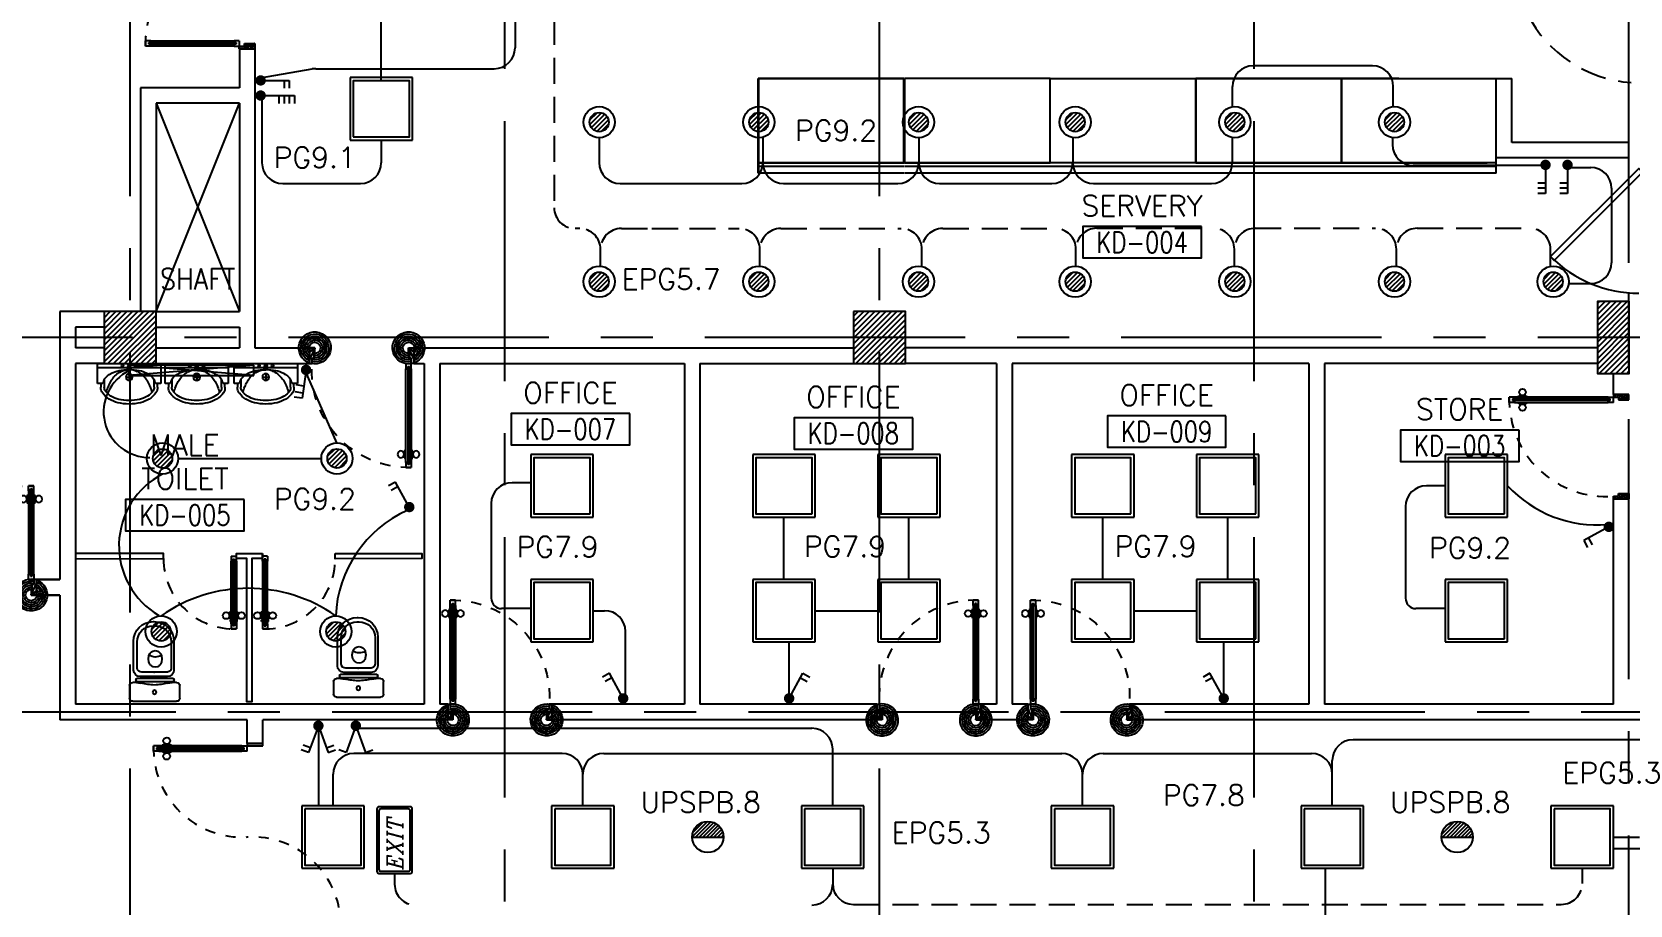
# Model space of a CAD drawing. Extents: x -0.4 to 93, y -13.2 to 77.1.
# Drawn here: x 23.29 to 38.64, y 44.72 to 53.11 of the extents above; entities that cross this region are included whole.
import ezdxf
from ezdxf.enums import TextEntityAlignment as Align

# ---------------------------------------------------------------- set-up
doc = ezdxf.new("R2010")
doc.units = 0
doc.header["$MEASUREMENT"] = 0
doc.linetypes.add('CENTERX2', pattern=[4, 2.5, -0.5, 0.5, -0.5])
doc.linetypes.add('HIDDEN', pattern=[0.375, 0.25, -0.125])
doc.layers.get('0').update_dxf_attribs({"linetype": 'CONTINUOUS'})
for name, color, linetype in [('AXES', 11, 'CENTERX2'), ('COL', 11, 'CONTINUOUS'), ('DIM', 11, 'CONTINUOUS'), ('DOOR', 11, 'CONTINUOUS'), ('E-CLINE', 2, 'CONTINUOUS'), ('E-HLINE', 2, 'HIDDEN'), ('E-LITE', 4, 'CONTINUOUS'), ('E-SWITCH', 4, 'CONTINUOUS'), ('E-TEXT', 4, 'CONTINUOUS'), ('E-TRXT', 4, 'CONTINUOUS'), ('EL-LITE', 4, 'CONTINUOUS'), ('HAT', 11, 'CONTINUOUS'), ('PART', 11, 'CONTINUOUS'), ('RM-BOX', 11, 'CONTINUOUS'), ('RM-NAME', 11, 'CONTINUOUS'), ('RM-NO', 11, 'CONTINUOUS'), ('SHAFTS', 11, 'CONTINUOUS'), ('SLOPE', 11, 'CONTINUOUS'), ('SUNI-FUR', 11, 'CONTINUOUS'), ('WALL', 11, 'CONTINUOUS')]:
    doc.layers.add(name, color=color, linetype=linetype)
doc.styles.add('ITALICC', font='italicc')
doc.styles.add('ROMANS', font='ROMANS.shx', dxfattribs={"width": 0.6})

# ---------------------------------------------------------------- blocks, each defined once
blk = doc.blocks.new('RM1')
at = {"layer": 'RM-BOX'}
blk.add_lwpolyline([(570, -200), (-570, -200), (-570, -500), (570, -500)], close=True, dxfattribs=at)
at = {"layer": 'RM-NAME', "style": 'ROMANS'}
for tag, p in [('ROOMNAME1', (0, 324)), ('ROOMNAME2', (0, 0))]:
    blk.add_attdef(tag, text='', height=200, dxfattribs=at).set_placement(p, align=Align.MIDDLE)
at = {"layer": 'RM-NO', "style": 'ROMANS', "width": 0.8}
blk.add_attdef('ROOMNO', text='', height=200, dxfattribs=at).set_placement((0, -350), align=Align.MIDDLE)
blk = doc.blocks.new('A$C272A55A0')
at = {"layer": 'DOOR', "color": 0, "linetype": 'ByBlock'}
for p, q in [((0, 900), (0, 1050)), ((50, 1050), (0, 1050)), ((25, 950), (50, 950)), ((25, 900), (25, 950)), ((50, 950), (50, 1050)), ((1750, 950), (1750, 1050)), ((1750, 1050), (1800, 1050)), ((1775, 950), (1750, 950)), ((1775, 900), (1775, 950)), ((1800, 1050), (1800, 900)), ((0, 900), (25, 900)), ((75, 900), (25, 900)), ((25, 850), (25, 900)), ((42, 850), (25, 850)), ((58, 870), (42, 870)), ((42, 870), (42, 850)), ((58, 850), (58, 870)), ((75, 850), (58, 850)), ((75, 900), (75, 850)), ((1725, 900), (1775, 900)), ((1725, 900), (1725, 850)), ((1725, 850), (1742, 850)), ((1742, 870), (1758, 870)), ((1742, 850), (1742, 870)), ((1758, 870), (1758, 850)), ((1758, 850), (1775, 850)), ((1800, 900), (1775, 900)), ((1775, 850), (1775, 900)), ((1718, 160), (1709, 160)), ((1709, 95), (1709, 160)), ((1725, 173), (1718, 173)), ((1718, 173), (1718, 83)), ((1718, 95), (1718, 160)), ((1775, 173), (1782, 173)), ((1782, 173), (1782, 83)), ((1782, 160), (1791, 160)), ((1782, 95), (1782, 160)), ((1791, 95), (1791, 160)), ((25, 50), (42, 50)), ((25, 50), (25, 0)), ((25, 0), (75, 0)), ((75, 0), (25, 0)), ((42, 50), (42, 30)), ((42, 30), (58, 30)), ((58, 50), (75, 50)), ((58, 50), (58, 30)), ((75, 50), (75, 0)), ((1718, 95), (1709, 95)), ((1725, 83), (1718, 83)), ((1742, 50), (1725, 50)), ((1725, 50), (1725, 0)), ((1775, 0), (1725, 0)), ((1725, 0), (1775, 0)), ((1742, 50), (1742, 30)), ((1758, 30), (1742, 30)), ((1775, 50), (1758, 50)), ((1758, 50), (1758, 30)), ((1775, 83), (1782, 83)), ((1775, 50), (1775, 0)), ((1782, 95), (1791, 95))]:
    blk.add_line(p, q, dxfattribs=at)
at = {"layer": 'DOOR', "color": 9, "linetype": 'ByBlock'}
for p, q in [((50, 1050), (0, 1010)), ((50, 1050), (0, 937)), ((50, 1050), (37, 950)), ((1750, 1050), (1800, 1010)), ((1750, 1050), (1800, 937)), ((1750, 1050), (1763, 950))]:
    blk.add_line(p, q, dxfattribs=at)
at = {"layer": 'DOOR', "linetype": 'ByBlock'}
for p, q in [((25, 850), (25, 50)), ((42, 850), (42, 50)), ((58, 850), (58, 50)), ((75, 50), (75, 850)), ((1725, 50), (1725, 850)), ((1742, 850), (1742, 50)), ((1758, 850), (1758, 50)), ((1775, 850), (1775, 50))]:
    blk.add_line(p, q, dxfattribs=at)
at = {"layer": 'DOOR', "color": 0, "linetype": 'ByBlock'}
for centre in [(1676, 128), (1824, 128)]:
    blk.add_circle(centre, 32.4, dxfattribs=at)
at = {"layer": 'DOOR', "color": 9, "linetype": 'ByBlock'}
for centre, radius, start, end in [((50, 1050), 54.4, 203.2074, 270), ((50, 1050), 74.4, 227.7764, 270), ((50, 1050), 94.4, 238.0182, 270), ((50, 1050), 114, 244.0838, 257.3774), ((50, 1050), 134, 248.1598, 259.28), ((50, 1050), 34.4, 180, 270), ((50, 1050), 14.4, 180, 270), ((1750, 1050), 14.4, 270, 0), ((1750, 1050), 34.4, 270, 0), ((1750, 1050), 54.4, 270, 336.7926), ((1750, 1050), 74.4, 270, 312.2236), ((1750, 1050), 94.4, 270, 301.9818), ((1750, 1050), 114, 282.6226, 295.9162), ((1750, 1050), 134, 280.72, 291.8402), ((50, 1050), 154, 251.1053, 256.2858), ((1750, 1050), 154, 283.7142, 288.8947)]:
    blk.add_arc(centre, radius, start, end, dxfattribs=at)
at = {"layer": 'DOOR', "linetype": 'HIDDEN', "ltscale": 0.5}
for centre, start, end in [((50, 851), 268.3174, 3.2965), ((1750, 851), 176.7035, 271.6826)]:
    blk.add_arc(centre, 851, start, end, dxfattribs=at)
at = {"layer": 'WALL', "linetype": 'ByBlock'}
blk.add_line((1800, 900), (1800, 1050), dxfattribs=at)
blk = doc.blocks.new('COL50')
at = {"layer": 'COL'}
blk.add_lwpolyline([(-250, 250), (-250, -250), (250, -250), (250, 250)], close=True, dxfattribs=at)
blk = doc.blocks.new('*X68')
at = {"color": 0}
for p, q in [((84179, 55117), (84663, 55601)), ((84179, 55170), (84610, 55601)), ((84179, 55223), (84557, 55601)), ((84179, 55276), (84504, 55601)), ((84179, 55329), (84451, 55601)), ((84179, 55382), (84398, 55601)), ((84179, 55435), (84345, 55601)), ((84179, 55488), (84292, 55601)), ((84179, 55541), (84239, 55601)), ((84179, 55594), (84186, 55601)), ((84216, 55101), (84679, 55564)), ((84269, 55101), (84679, 55511)), ((84322, 55101), (84679, 55458)), ((84375, 55101), (84679, 55405)), ((84428, 55101), (84679, 55352)), ((84481, 55101), (84679, 55299)), ((84534, 55101), (84679, 55246)), ((84587, 55101), (84679, 55193)), ((84640, 55101), (84679, 55140))]:
    blk.add_line(p, q, dxfattribs=at)
blk = doc.blocks.new('*X115')
at = {"color": 0}
for p, q in [((203889, 55131), (204359, 55601)), ((203889, 55184), (204306, 55601)), ((203889, 55237), (204253, 55601)), ((203889, 55290), (204199, 55601)), ((203889, 55343), (204146, 55601)), ((203889, 55396), (204093, 55601)), ((203889, 55449), (204040, 55601)), ((203889, 55502), (203987, 55601)), ((203889, 55555), (203934, 55601)), ((203912, 55101), (204389, 55578)), ((203965, 55101), (204389, 55525)), ((204018, 55101), (204389, 55472)), ((204071, 55101), (204389, 55419)), ((204124, 55101), (204389, 55366)), ((204177, 55101), (204389, 55313)), ((204230, 55101), (204389, 55260)), ((204283, 55101), (204389, 55207)), ((204336, 55101), (204389, 55154))]:
    blk.add_line(p, q, dxfattribs=at)
blk = doc.blocks.new('2')
at = {"layer": 'SUNI-FUR', "linetype": 'Continuous'}
for p, q in [((0.016, 0.724), (-0.003, 0.724)), ((0.014, 0.765), (0.004, 0.765)), ((-0.185, 0.576), (-0.185, 0.3)), ((-0.159, 0.57), (-0.159, 0.32)), ((-0.005, 0.487), (-0.029, 0.481)), ((0.019, 0.481), (-0.005, 0.487)), ((0.168, 0.32), (0.168, 0.57)), ((0.203, 0.3), (0.203, 0.576)), ((-0.065, 0.438), (-0.07, 0.406)), ((-0.07, 0.406), (-0.065, 0.375)), ((-0.029, 0.331), (-0.005, 0.326)), ((-0.005, 0.326), (0.019, 0.331)), ((0.06, 0.406), (0.055, 0.438)), ((0.057, 0.377), (0.06, 0.406)), ((-0.211, 0.18), (-0.17, 0.18)), ((-0.186, 0.199), (-0.186, 0.208)), ((-0.176, 0.218), (0.172, 0.218)), ((0.172, 0.189), (-0.176, 0.189)), ((-0.122, 0.237), (0.009, 0.237)), ((-0.113, 0.279), (0.008, 0.279)), ((0.001, 0.279), (0.123, 0.279)), ((0.008, 0.279), (0.001, 0.279)), ((0.009, 0.237), (0.14, 0.237)), ((0.174, 0.18), (0.211, 0.18)), ((0.174, 0.18), (0.174, 0.18)), ((0.182, 0.208), (0.182, 0.199)), ((-0.241, 0.03), (-0.241, 0.15)), ((0.211, 0), (-0.211, 0)), ((0.241, 0.15), (0.241, 0.03))]:
    blk.add_line(p, q, dxfattribs=at)
blk.add_circle((0.002, 0.087), 0.0184, dxfattribs=at)
for centre, radius, start, end in [((0.004, 0.576), 0.189, 90, 180), ((-0.005, 0.57), 0.154, 90, 180), ((0.014, 0.576), 0.189, 0, 90), ((0.014, 0.57), 0.154, 0, 90), ((0.013, 0.412), 0.082, 141.0758, 161.504), ((0.002, 0.421), 0.0682, 117.1532, 141.0758), ((-0.012, 0.421), 0.0682, 38.9242, 62.8468), ((-0.023, 0.412), 0.082, 18.496, 38.9242), ((-0.116, 0.322), 0.0432, 183.5129, 273.5129), ((0.013, 0.401), 0.082, 198.496, 218.9242), ((-0.007, 0.537), 0.112, 239.4234, 302.9162), ((0.002, 0.392), 0.0682, 218.9242, 242.8468), ((-0.012, 0.392), 0.0682, 297.1532, 321.0758), ((-0.029, 0.406), 0.0901, 321.0758, 341.504), ((0.125, 0.322), 0.0432, 266.4871, 356.4871), ((-0.211, 0.15), 0.03, 90, 180), ((-0.176, 0.208), 0.01, 90, 180), ((-0.176, 0.199), 0.01, 180, 270), ((-0.122, 0.3), 0.063, 180, 270), ((-0.201, -0.252), 0.433, 79.7535, 85.8109), ((0.075, 1.126), 0.973, 258.1938, 265.7347), ((-0.07, 1.126), 0.973, 274.2653, 281.8062), ((0.206, -0.252), 0.433, 94.1891, 100.2465), ((0.14, 0.3), 0.063, 270, 0), ((0.172, 0.208), 0.01, 0, 90), ((0.172, 0.199), 0.01, 270, 0), ((0.211, 0.15), 0.03, 0, 90), ((-0.211, 0.03), 0.03, 180, 270), ((0.211, 0.03), 0.03, 270, 0)]:
    blk.add_arc(centre, radius, start, end, dxfattribs=at)
blk = doc.blocks.new('A$C24ED45A6')
at = {"layer": 'DOOR', "color": 0, "linetype": 'ByBlock'}
for p, q in [((925, 1100), (925, 1150)), ((925, 1150), (975, 1150)), ((975, 1150), (925, 1150)), ((942, 1100), (925, 1100)), ((942, 1100), (942, 1120)), ((958, 1120), (942, 1120)), ((958, 1100), (958, 1120)), ((975, 1100), (958, 1100)), ((975, 1100), (975, 1150)), ((909, 1055), (909, 990)), ((918, 1055), (909, 1055)), ((918, 990), (909, 990)), ((918, 978), (918, 1068)), ((925, 1068), (918, 1068)), ((918, 1055), (918, 990)), ((925, 978), (918, 978)), ((975, 1068), (982, 1068)), ((975, 978), (982, 978)), ((982, 978), (982, 1068)), ((982, 1055), (982, 990)), ((982, 1055), (991, 1055)), ((982, 990), (991, 990)), ((991, 1055), (991, 990)), ((925, 150), (925, 200)), ((925, 200), (942, 200)), ((942, 200), (942, 180)), ((942, 180), (958, 180)), ((958, 180), (958, 200)), ((958, 200), (975, 200)), ((975, 200), (975, 150)), ((0, 0), (0, 150)), ((0, 150), (25, 150)), ((50, 0), (0, 0)), ((25, 150), (25, 100)), ((25, 100), (50, 100)), ((50, 100), (50, 0)), ((925, 150), (975, 150)), ((975, 100), (950, 100)), ((950, 100), (950, 0)), ((1000, 150), (975, 150)), ((975, 150), (975, 100)), ((1000, 150), (1000, 0)), ((950, 0), (1000, 0))]:
    blk.add_line(p, q, dxfattribs=at)
at = {"layer": 'DOOR', "linetype": 'ByBlock'}
for p, q in [((925, 1100), (925, 200)), ((942, 200), (942, 1100)), ((958, 200), (958, 1100)), ((975, 200), (975, 1100))]:
    blk.add_line(p, q, dxfattribs=at)
at = {"layer": 'DOOR', "color": 9, "linetype": 'ByBlock'}
for p, q in [((50, 0), (0, 114)), ((50, 0), (0, 40)), ((50, 0), (37, 100)), ((950, 0), (1000, 114)), ((950, 0), (963, 100)), ((950, 0), (1000, 40))]:
    blk.add_line(p, q, dxfattribs=at)
at = {"layer": 'DOOR', "color": 0, "linetype": 'ByBlock'}
for centre in [(876, 1023), (1024, 1023)]:
    blk.add_circle(centre, 32.4, dxfattribs=at)
at = {"layer": 'DOOR', "linetype": 'HIDDEN', "ltscale": 0.5}
blk.add_arc((950, 222), 928, 88.456, 184.4816, dxfattribs=at)
at = {"layer": 'DOOR', "color": 9, "linetype": 'ByBlock'}
for centre, radius, start, end in [((50, 0), 154, 103.7142, 108.8947), ((50, 0), 134, 100.72, 111.8402), ((50, 0), 114, 102.6226, 115.9162), ((50, 0), 94.4, 90, 121.9818), ((50, 0), 74.4, 90, 132.2236), ((50, 0), 54.4, 90, 156.7926), ((50, 0), 34.4, 90, 180), ((50, 0), 14.4, 90, 180), ((950, 0), 94.4, 58.0182, 90), ((950, 0), 74.4, 47.7764, 90), ((950, 0), 54.4, 23.2074, 90), ((950, 0), 34.4, 0, 90), ((950, 0), 14.4, 0, 90), ((950, 0), 134, 68.1598, 79.28), ((950, 0), 114, 64.0838, 77.3774), ((950, 0), 154, 71.1053, 76.2858)]:
    blk.add_arc(centre, radius, start, end, dxfattribs=at)
at = {"layer": 'WALL'}
blk.add_line((1000, 0), (1000, 150), dxfattribs=at)
blk = doc.blocks.new('fe-door')
at = {"layer": 'DOOR', "color": 0, "linetype": 'ByBlock'}
for p, q in [((-900, 1775), (-900, 1725)), ((-900, 1725), (-900, 1775)), ((-850, 1775), (-900, 1775)), ((-850, 1725), (-900, 1725)), ((-870, 1758), (-870, 1742)), ((-850, 1758), (-870, 1758)), ((-850, 1742), (-870, 1742)), ((-850, 1775), (-850, 1758)), ((-850, 1742), (-850, 1725)), ((-818, 1775), (-818, 1782)), ((-728, 1782), (-818, 1782)), ((-818, 1725), (-818, 1718)), ((-728, 1718), (-818, 1718)), ((-805, 1782), (-805, 1791)), ((-805, 1791), (-740, 1791)), ((-805, 1782), (-740, 1782)), ((-805, 1718), (-805, 1709)), ((-805, 1718), (-740, 1718)), ((-805, 1709), (-740, 1709)), ((-740, 1782), (-740, 1791)), ((-740, 1718), (-740, 1709)), ((-728, 1775), (-728, 1782)), ((-728, 1725), (-728, 1718)), ((-50, 1758), (-50, 1775)), ((-50, 1775), (0, 1775)), ((-30, 1758), (-50, 1758)), ((-50, 1725), (-50, 1742)), ((-50, 1742), (-30, 1742)), ((0, 1725), (-50, 1725)), ((-30, 1742), (-30, 1758)), ((150, 1800), (0, 1800)), ((0, 1800), (0, 1775)), ((0, 1725), (0, 1775)), ((0, 1775), (150, 1775)), ((150, 1775), (150, 1800)), ((0, 75), (0, 25)), ((0, 75), (50, 75)), ((0, 0), (0, 25)), ((0, 25), (50, 25)), ((150, 25), (0, 25)), ((0, 0), (150, 0)), ((30, 58), (30, 42)), ((50, 58), (30, 58)), ((30, 42), (50, 42)), ((50, 75), (50, 58)), ((50, 42), (50, 25)), ((150, 25), (150, 0)), ((850, 58), (850, 75)), ((850, 75), (900, 75)), ((850, 58), (870, 58)), ((850, 25), (850, 42)), ((850, 42), (870, 42)), ((850, 25), (900, 25)), ((870, 42), (870, 58)), ((900, 25), (900, 75)), ((900, 75), (900, 25))]:
    blk.add_line(p, q, dxfattribs=at)
at = {"layer": 'DOOR', "linetype": 'ByBlock'}
for p, q in [((-50, 1775), (-850, 1775)), ((-50, 1758), (-850, 1758)), ((-50, 1742), (-850, 1742)), ((-850, 1725), (-50, 1725)), ((850, 75), (50, 75)), ((50, 58), (850, 58)), ((50, 42), (850, 42)), ((50, 25), (850, 25))]:
    blk.add_line(p, q, dxfattribs=at)
at = {"layer": 'DOOR', "color": 0, "linetype": 'ByBlock'}
for centre in [(-773, 1824), (-773, 1676)]:
    blk.add_circle(centre, 32.4, dxfattribs=at)
at = {"layer": 'DOOR', "linetype": 'HIDDEN', "ltscale": 0.5}
for centre, start, end in [((-49, 1750), 178.3174, 273.2965), ((49, 50), 358.3174, 93.2965)]:
    blk.add_arc(centre, 851, start, end, dxfattribs=at)
at = {"layer": 'WALL'}
for p, q in [((0, 1800), (150, 1800)), ((0, 0), (150, 0))]:
    blk.add_line(p, q, dxfattribs=at)
at = {"layer": 'WALL', "linetype": 'ByBlock'}
blk.add_line((0, 1800), (150, 1800), dxfattribs=at)
blk = doc.blocks.new('3')
at = {"layer": 'SUNI-FUR', "linetype": 'Continuous'}
for p, q in [((-0.304, 0), (-0.304, -0.192)), ((0.304, 0), (-0.304, 0)), ((0.304, -0.192), (0.304, 0)), ((0.304, -0.039), (-0.304, -0.039)), ((-0.254, -0.192), (-0.239, -0.15)), ((-0.239, -0.228), (-0.239, -0.15)), ((0.032, -0.13), (-0.032, -0.13)), ((0.016, -0.021), (-0.015, -0.021)), ((0, -0.005), (0, -0.037)), ((0, -0.098), (0, -0.162)), ((0.239, -0.15), (0.254, -0.192)), ((0.239, -0.15), (0.239, -0.228)), ((-0.304, -0.192), (-0.254, -0.192)), ((-0.271, -0.228), (-0.271, -0.192)), ((0.254, -0.192), (0.304, -0.192)), ((0.271, -0.192), (0.271, -0.228))]:
    blk.add_line(p, q, dxfattribs=at)
for centre, radius in [((-0.065, -0.021), 0.0124), ((0, -0.13), 0.0325), ((0, -0.021), 0.0155), ((0.065, -0.021), 0.0124)]:
    blk.add_circle(centre, radius, dxfattribs=at)
for centre, radius, start, end in [((-0.085, -0.267), 0.193, 117.0377, 142.6695), ((0.104, -0.343), 0.328, 144.0392, 163.2739), ((-0.028, -0.365), 0.307, 103.0865, 118.1878), ((0.054, -0.312), 0.27, 118.7422, 143.0578), ((-0.008, -0.528), 0.47, 89.0532, 100.9895), ((-0.012, -0.189), 0.13, 84.8536, 119.4454), ((0, -0.527), 0.469, 78.0637, 90), ((0.003, -0.228), 0.168, 61.4441, 91.1678), ((-0.04, -0.297), 0.25, 35.9608, 60.2764), ((0.034, -0.367), 0.306, 62.9623, 78.0637), ((-0.104, -0.343), 0.328, 16.7261, 35.9608), ((0.085, -0.267), 0.193, 37.3305, 62.9623), ((-0.191, -0.235), 0.0807, 174.5539, 214.673), ((-0.083, -0.16), 0.212, 214.673, 239.0867), ((-0.187, -0.234), 0.0525, 173.0893, 213.2084), ((-0.083, -0.16), 0.18, 214.673, 239.0867), ((0.204, -0.373), 0.433, 163.2739, 167.375), ((0.089, -0.171), 0.167, 300.9133, 325.327), ((0.089, -0.171), 0.2, 300.9133, 325.327), ((-0.204, -0.373), 0.433, 12.7359, 16.7261), ((0.171, -0.228), 0.068, 325.327, 0), ((0.171, -0.228), 0.101, 325.327, 0), ((-0.035, -0.081), 0.305, 239.0867, 256.0699), ((-0.035, -0.081), 0.272, 239.0867, 256.0699), ((0, 0.062), 0.452, 256.0699, 270), ((0, 0.062), 0.419, 256.0699, 270), ((0, 0.062), 0.419, 270, 283.9301), ((0, 0.062), 0.452, 270, 283.9301), ((0.035, -0.081), 0.272, 283.9301, 300.9133), ((0.035, -0.081), 0.305, 283.9301, 300.9133)]:
    blk.add_arc(centre, radius, start, end, dxfattribs=at)
blk = doc.blocks.new('EXIT')
at = {"layer": 'E-LITE', "color": 4}
for p, q in [((0.3, 0.17), (-0.3, 0.17)), ((-0.32, 0.15), (-0.32, -0.15)), ((0.32, -0.15), (0.32, 0.15)), ((-0.3, -0.17), (0.3, -0.17))]:
    blk.add_line(p, q, dxfattribs=at)
at = {"layer": 'E-LITE', "color": 8}
for p, q in [((-0.3, 0.13), (-0.3, -0.13)), ((0.28, 0.15), (-0.28, 0.15)), ((0.3, -0.13), (0.3, 0.13)), ((-0.28, -0.15), (0.28, -0.15))]:
    blk.add_line(p, q, dxfattribs=at)
at = {"layer": 'E-LITE', "color": 4}
for centre, start, end in [((-0.3, 0.15), 90, 180), ((0.3, 0.15), 360, 90), ((-0.3, -0.15), 180, 270), ((0.3, -0.15), 270, 0)]:
    blk.add_arc(centre, 0.02, start, end, dxfattribs=at)
at = {"layer": 'E-LITE', "color": 8}
for centre, start, end in [((-0.28, 0.13), 90, 180), ((0.28, 0.13), 0, 90), ((-0.28, -0.13), 180, 270), ((0.28, -0.13), 270, 0)]:
    blk.add_arc(centre, 0.02, start, end, dxfattribs=at)
at = {"layer": 'E-LITE', "color": 5, "style": 'ITALICC'}
blk.add_text('EXIT', height=0.15, dxfattribs=at).set_placement((-0.284, -0.078))
blk = doc.blocks.new('L42')
at = {"layer": 'E-LITE'}
for p, q in [((0.3, 0.3), (-0.3, 0.3)), ((-0.3, 0.3), (-0.3, -0.3)), ((0.3, -0.3), (0.3, 0.3)), ((-0.3, -0.3), (0.3, -0.3))]:
    blk.add_line(p, q, dxfattribs=at)
at = {"layer": 'E-LITE', "color": 8}
blk.add_lwpolyline([(-0.27, 0.27), (-0.27, -0.27), (0.27, -0.27), (0.27, 0.27)], close=True, dxfattribs=at)
blk = doc.blocks.new('*X62')
at = {"color": 0}
for p, q in [((21548.527, 18540.142), (21548.801, 18540.415)), ((21548.529, 18539.966), (21548.977, 18540.414)), ((21548.584, 18539.845), (21549.098, 18540.359)), ((21548.672, 18539.756), (21549.187, 18540.271)), ((21548.793, 18539.7), (21549.243, 18540.15)), ((21548.966, 18539.696), (21549.246, 18539.977))]:
    blk.add_line(p, q, dxfattribs=at)
blk = doc.blocks.new('SPOT')
at = {"layer": 'E-LITE'}
for radius in [0.6, 0.369]:
    blk.add_circle((0, 0), radius, dxfattribs=at)
at = {"layer": 'E-LITE', "color": 8}
blk.add_blockref('*X62', (-21548.886, -18540.056), dxfattribs=at)
blk = doc.blocks.new('2G2W')
for p, q in [((0.517, 0.188), (0.466, 0.329)), ((0, 0), (0.517, 0.188)), ((0, 0), (0.517, -0.188)), ((0.423, 0.154), (0.372, 0.295)), ((0.423, -0.154), (0.372, -0.295)), ((0.517, -0.188), (0.466, -0.329))]:
    blk.add_line(p, q)
at = {"const_width": 0.1}
blk.add_lwpolyline([(-0.05, 0, 1), (0.05, 0, 1)], format="xyb", close=True, dxfattribs=at)
blk = doc.blocks.new('1G2W')
for p, q in [((0.517, 0.188), (0.466, 0.329)), ((0, 0), (0.517, 0.188)), ((0, 0), (0.517, -0.188)), ((0.517, -0.188), (0.466, -0.329))]:
    blk.add_line(p, q)
at = {"const_width": 0.1}
blk.add_lwpolyline([(-0.05, 0, 1), (0.05, 0, 1)], format="xyb", close=True, dxfattribs=at)
blk = doc.blocks.new('2G1W')
for p, q in [((0, 0), (0.55, 0)), ((0.45, 0), (0.45, -0.15)), ((0.55, 0), (0.55, -0.15))]:
    blk.add_line(p, q)
at = {"const_width": 0.1}
blk.add_lwpolyline([(-0.05, 0, 1), (0.05, 0, 1)], format="xyb", close=True, dxfattribs=at)
blk = doc.blocks.new('3G1W')
for p, q in [((0, 0), (0.55, 0)), ((0.35, 0), (0.35, -0.15)), ((0.45, 0), (0.45, -0.15)), ((0.55, 0), (0.55, -0.15))]:
    blk.add_line(p, q)
at = {"const_width": 0.1}
blk.add_lwpolyline([(-0.05, 0, 1), (0.05, 0, 1)], format="xyb", close=True, dxfattribs=at)
blk = doc.blocks.new('4G1W')
at = {"layer": 'E-SWITCH'}
for p, q in [((-325, 0), (-325, 75)), ((0, 0), (-325, 0)), ((-275, 0), (-275, 75)), ((-225, 0), (-225, 75)), ((-175, 0), (-175, 75))]:
    blk.add_line(p, q, dxfattribs=at)
at = {"layer": 'E-SWITCH', "const_width": 50}
blk.add_lwpolyline([(25, 0, 1), (-25, 0, 1)], format="xyb", close=True, dxfattribs=at)
blk = doc.blocks.new('MR14')
at = {"layer": 'E-LITE'}
for p, q in [((-600, 100), (-600, 0)), ((-600, 0), (600, 0)), ((600, 0), (600, 100))]:
    blk.add_line(p, q, dxfattribs=at)
at = {"layer": 'E-LITE', "color": 8}
for p, q in [((600, 100), (-600, 0)), ((600, 0), (-600, 100))]:
    blk.add_line(p, q, dxfattribs=at)
at = {"layer": 'E-LITE', "color": 3}
blk.add_line((600, 100), (-600, 100), dxfattribs=at)
blk = doc.blocks.new('EL')
at = {"layer": 'EL-LITE'}
h = blk.add_hatch(dxfattribs=at)
h.set_pattern_fill('ANSI31', color=4, scale=0.2, style=0)
h.set_pattern_definition([(45, (587.071197, 567.777136), (-0.0176776695, 0.0176776695), [])])
h.paths.add_polyline_path([(0.15, 0, 1), (-0.15, 0)])
at = {"layer": 'EL-LITE', "color": 4}
blk.add_line((-0.15, 0), (0.15, 0), dxfattribs=at)
blk.add_circle((0, 0), 0.15, dxfattribs=at)

msp = doc.modelspace()

# ---------------------------------------------------------------- hatches: boundary and pattern name
at = {"layer": 'HAT'}
h = msp.add_hatch(dxfattribs=at)
h.set_pattern_fill('ANSI31', color=256, scale=0.3, style=0)
h.set_pattern_definition([(45, (-345.115687, -12.361), (-0.0265165043, 0.0265165043), [])])
h.paths.add_polyline_path([(38.6295, 50.17), (38.6295, 50.52), (38.3295, 50.52), (38.3295, 50.17)])
h.paths.add_polyline_path([(38.3295, 49.82), (38.6295, 49.82), (38.6295, 50.17), (38.3295, 50.17)])

# ---------------------------------------------------------------- linework, layer by layer
at = {"layer": 'AXES'}
for p, q in [((24.2295, -12.4715), (24.2295, 76.4248)), ((31.4295, -12.4715), (31.4295, 76.4248)), ((38.6295, -1.1143), (38.6295, 76.0748)), ((27.8295, 5.75), (27.8295, 64.57)), ((35.0295, 5.75), (35.0295, 64.57)), ((92.2523, 50.17), (22.4295, 50.17)), ((80.6695, 46.57), (22.4295, 46.57))]:
    msp.add_line(p, q, dxfattribs=at)
at = {"layer": 'COL'}
for points in [[(38.6295, 50.52), (38.6295, 49.82), (38.3295, 49.82), (38.3295, 50.52)], [(31.1795, 50.42), (31.1795, 49.92), (31.6795, 49.92), (31.6795, 50.42)]]:
    msp.add_lwpolyline(points, close=True, dxfattribs=at)
at = {"layer": 'DOOR', "linetype": 'ByBlock'}
for p, q in [((25.2009, 48.07), (25.2009, 48.02)), ((25.2009, 48.07), (25.2509, 48.07)), ((25.2509, 48.02), (25.2509, 48.07)), ((25.5009, 48.02), (25.5009, 48.07)), ((25.5509, 48.07), (25.5009, 48.07)), ((25.5509, 48.07), (25.5509, 48.02)), ((25.2009, 47.42), (25.2009, 48.02)), ((25.2009, 48.02), (25.2179, 48.02)), ((25.2179, 48.02), (25.2179, 48.04)), ((25.2179, 48.04), (25.2339, 48.04)), ((25.2179, 48.02), (25.2179, 47.42)), ((25.2339, 48.04), (25.2339, 48.02)), ((25.2339, 48.02), (25.2339, 47.42)), ((25.2339, 48.02), (25.2509, 48.02)), ((25.2509, 48.02), (25.2509, 47.42)), ((25.5009, 48.02), (25.5009, 47.42)), ((25.5179, 48.02), (25.5009, 48.02)), ((25.5179, 48.04), (25.5179, 48.02)), ((25.5339, 48.04), (25.5179, 48.04)), ((25.5179, 48.02), (25.5179, 47.42)), ((25.5339, 48.02), (25.5339, 48.04)), ((25.5339, 48.02), (25.5339, 47.42)), ((25.5509, 48.02), (25.5339, 48.02)), ((25.5509, 47.42), (25.5509, 48.02)), ((25.1937, 47.5298), (25.1847, 47.5298)), ((25.1847, 47.465), (25.1847, 47.5298)), ((25.1937, 47.465), (25.1847, 47.465)), ((25.1937, 47.465), (25.1937, 47.5298)), ((25.2009, 47.4524), (25.1937, 47.4524)), ((25.1937, 47.4424), (25.1937, 47.4524)), ((25.2009, 47.4424), (25.1937, 47.4424)), ((25.2509, 47.4524), (25.2581, 47.4524)), ((25.2509, 47.4424), (25.2581, 47.4424)), ((25.2581, 47.5298), (25.2671, 47.5298)), ((25.2581, 47.465), (25.2581, 47.5298)), ((25.2581, 47.465), (25.2671, 47.465)), ((25.2581, 47.4424), (25.2581, 47.4524)), ((25.2671, 47.465), (25.2671, 47.5298)), ((25.4937, 47.5298), (25.4847, 47.5298)), ((25.4847, 47.465), (25.4847, 47.5298)), ((25.4937, 47.465), (25.4847, 47.465)), ((25.4937, 47.465), (25.4937, 47.5298)), ((25.5009, 47.4524), (25.4937, 47.4524)), ((25.4937, 47.4424), (25.4937, 47.4524)), ((25.5009, 47.4424), (25.4937, 47.4424)), ((25.5509, 47.4524), (25.5581, 47.4524)), ((25.5509, 47.4424), (25.5581, 47.4424)), ((25.5581, 47.5298), (25.5671, 47.5298)), ((25.5581, 47.465), (25.5581, 47.5298)), ((25.5581, 47.465), (25.5671, 47.465)), ((25.5581, 47.4424), (25.5581, 47.4524)), ((25.5671, 47.465), (25.5671, 47.5298)), ((25.2179, 47.42), (25.2009, 47.42)), ((25.2009, 47.42), (25.2009, 47.37)), ((25.2179, 47.42), (25.2179, 47.4)), ((25.2509, 47.42), (25.2339, 47.42)), ((25.2339, 47.42), (25.2339, 47.4)), ((25.2509, 47.42), (25.2509, 47.37)), ((25.5009, 47.42), (25.5179, 47.42)), ((25.5009, 47.42), (25.5009, 47.37)), ((25.5009, 47.37), (25.5509, 47.37)), ((25.5509, 47.37), (25.5009, 47.37)), ((25.5179, 47.42), (25.5179, 47.4)), ((25.5179, 47.4), (25.5339, 47.4)), ((25.5339, 47.42), (25.5509, 47.42)), ((25.5339, 47.42), (25.5339, 47.4)), ((25.5509, 47.42), (25.5509, 47.37))]:
    msp.add_line(p, q, dxfattribs=at)
at = {"layer": 'DOOR', "color": 97, "linetype": 'ByBlock'}
for p, q in [((25.2509, 47.37), (25.2009, 47.37)), ((25.2009, 47.37), (25.2509, 47.37)), ((25.2339, 47.4), (25.2179, 47.4))]:
    msp.add_line(p, q, dxfattribs=at)
at = {"layer": 'DOOR', "color": 11, "linetype": 'HIDDEN'}
msp.add_lwpolyline([(37.6534, 53.279), (37.676, 53.2343), (38.7471, 53.7754), (38.7245, 53.82), (37.6534, 53.279, 0.2646419), (38.6495, 52.62, 0.4142117)], format="xyb", dxfattribs=at)
at = {"layer": 'DOOR'}
msp.add_lwpolyline([(37.876, 50.9465), (37.9114, 50.9111), (38.7599, 51.7596), (38.7245, 51.795), (37.876, 50.9465, 0.1989107), (38.7245, 50.595, 0.4142117)], format="xyb", dxfattribs=at)
at = {"layer": 'DOOR', "linetype": 'ByBlock'}
for centre in [(25.1524, 47.4974), (25.2995, 47.4974), (25.4524, 47.4974), (25.5995, 47.4974)]:
    msp.add_circle(centre, 0.0324, dxfattribs=at)
at = {"layer": 'DOOR', "linetype": 'HIDDEN', "ltscale": 0.5}
for centre, start, end in [((25.2259, 48.0445), 179.96077, 272.12255), ((25.5259, 48.0445), 267.87745, 0.03923)]:
    msp.add_arc(centre, 0.675, start, end, dxfattribs=at)
at = {"layer": 'E-CLINE', "color": 4}
for p, q in [((26.6431, 52.6375), (26.6431, 54.6239)), ((36.1654, 52.7802), (35.0192, 52.7802)), ((34.8192, 52.3871), (34.8192, 52.5802)), ((36.3654, 52.3886), (36.3654, 52.5802)), ((28.7364, 52.089), (28.7364, 51.8498)), ((30.3079, 52.0938), (30.3079, 51.8498)), ((31.806, 52.089), (31.806, 51.8498)), ((33.2854, 52.091), (33.2854, 51.8498)), ((34.8187, 52.0911), (34.8187, 51.8498)), ((28.9364, 51.6498), (30.1079, 51.6498)), ((30.5079, 51.6498), (31.606, 51.6498)), ((32.006, 51.6498), (33.0854, 51.6498)), ((33.4854, 51.6498), (34.6187, 51.6498)), ((26.217, 49.1575), (25.916, 49.8475)), ((24.692, 49.0075), (26.067, 49.0075)), ((28.0795, 48.7747), (27.8991, 48.7747)), ((36.8631, 48.745), (36.6827, 48.745)), ((27.6991, 48.5747), (27.6991, 47.6648)), ((36.4827, 48.545), (36.4827, 47.6648)), ((30.5117, 47.845), (30.5117, 48.445)), ((31.7117, 47.845), (31.7117, 48.445)), ((33.575, 47.845), (33.575, 48.445)), ((34.775, 47.845), (34.775, 48.445)), ((28.0797, 47.5648), (27.7991, 47.5648)), ((28.6795, 47.545), (28.7887, 47.545)), ((30.8117, 47.545), (31.4117, 47.545)), ((33.875, 47.545), (34.475, 47.545)), ((36.8632, 47.5648), (36.5827, 47.5648)), ((28.9887, 46.7141), (28.9887, 47.345)), ((39.652, 46.3054), (35.9794, 46.3054)), ((28.3794, 46.1729), (26.3794, 46.1729)), ((28.7794, 46.1729), (33.1794, 46.1729)), ((33.5794, 46.1729), (35.5794, 46.1729)), ((35.7794, 45.67), (35.7794, 46.1054)), ((26.1794, 45.67), (26.1794, 45.9729)), ((28.5794, 45.67), (28.5794, 45.9729)), ((33.3794, 45.67), (33.3794, 45.9729)), ((35.7794, 45.67), (35.7794, 45.9729)), ((30.9794, 45.07), (30.9794, 44.9164))]:
    msp.add_line(p, q, dxfattribs=at)
for centre, radius, start, end in [((35.0192, 52.5802), 0.2, 90, 180), ((36.1654, 52.5802), 0.2, 0, 90), ((28.9364, 51.8498), 0.2, 180, 270), ((30.1079, 51.8498), 0.2, 270, 0), ((30.5079, 51.8498), 0.2, 180, 270), ((31.606, 51.8498), 0.2, 270, 0), ((32.006, 51.8498), 0.2, 180, 270), ((33.0854, 51.8498), 0.2, 270, 0), ((33.4854, 51.8498), 0.2, 180, 270), ((34.6187, 51.8498), 0.2, 270, 0), ((24.414, 49.4561), 0.4391, 115.73848, 270.59365), ((24.899, 48.1684), 0.7761, 117.3813, 239.5218), ((27.8991, 48.5747), 0.2, 90, 180), ((36.6827, 48.545), 0.2, 90, 180), ((38.3269, 49.5475), 1.1791, 222.89214, 274.72071), ((27.3671, 47.4467), 1.1625, 114.13892, 177.61952), ((25.3666, 46.3), 1.4601, 54.93178, 125.06822), ((27.7991, 47.6648), 0.1, 180, 270), ((36.5827, 47.6648), 0.1, 180, 270), ((28.7887, 47.345), 0.2, 0, 90), ((35.9794, 46.1054), 0.2, 90, 180), ((26.3794, 45.9729), 0.2, 90, 180), ((28.3794, 45.9729), 0.2, 0, 90), ((28.7794, 45.9729), 0.2, 90, 180), ((33.1794, 45.9729), 0.2, 0, 90), ((33.5794, 45.9729), 0.2, 90, 180), ((35.5794, 45.9729), 0.2, 0, 90), ((30.7794, 44.9164), 0.2, 270, 0), ((31.1794, 44.9224), 0.2, 180, 270)]:
    msp.add_arc(centre, radius, start, end, dxfattribs=at)
at = {"layer": 'E-HLINE', "color": 4}
for p, q in [((28.304, 53.6079), (28.304, 51.4168)), ((28.5492, 51.2168), (28.504, 51.2168)), ((28.9492, 51.2168), (29.2435, 51.2168)), ((29.2435, 51.2168), (29.6048, 51.2168)), ((29.6048, 51.2168), (30.0805, 51.2168)), ((30.4805, 51.2168), (31.6369, 51.2168)), ((32.0369, 51.2168), (33.1167, 51.2168)), ((33.5167, 51.2188), (34.6388, 51.2188)), ((35.0388, 51.2188), (36.1952, 51.2188)), ((36.5952, 51.2188), (37.675, 51.2188)), ((28.7492, 50.8558), (28.7492, 51.0168)), ((30.2805, 50.856), (30.2805, 51.0168)), ((31.8369, 50.8527), (31.8369, 51.0168)), ((33.3167, 50.8561), (33.3167, 51.0188)), ((34.8388, 50.858), (34.8388, 51.0188)), ((36.3952, 50.8547), (36.3952, 51.0188)), ((37.875, 50.8581), (37.875, 51.0188)), ((38.4794, 45.37), (39.0859, 45.37)), ((26.7708, 45.0205), (26.7708, 44.9164)), ((38.1794, 45.07), (38.1794, 44.9224)), ((31.1794, 44.7224), (37.9794, 44.7224))]:
    msp.add_line(p, q, dxfattribs=at)
for centre, start, end in [((28.504, 51.4168), 180, 270), ((28.5492, 51.0168), 0, 90), ((28.9492, 51.0168), 90, 180), ((30.0805, 51.0168), 0, 90), ((30.4805, 51.0168), 90, 180), ((31.6369, 51.0168), 0, 90), ((32.0369, 51.0168), 90, 180), ((33.1167, 51.0168), 0, 90), ((33.5167, 51.0188), 90, 180), ((34.6388, 51.0188), 0, 90), ((35.0388, 51.0188), 90, 180), ((36.1952, 51.0188), 0, 90), ((36.5952, 51.0188), 90, 180), ((37.675, 51.0188), 0, 90), ((26.9708, 44.9164), 180, 270), ((37.9794, 44.9224), 270, 0)]:
    msp.add_arc(centre, 0.2, start, end, dxfattribs=at)
at = {"layer": 'E-SWITCH', "color": 4}
for p, q in [((27.9281, 53.6079), (27.9281, 52.9529)), ((25.4834, 52.6649), (25.9801, 52.7501)), ((26.0139, 52.7529), (27.7281, 52.7529)), ((25.4965, 52.4728), (25.4965, 51.8494)), ((26.6431, 52.0675), (26.6431, 51.8494)), ((36.3575, 52.0903), (36.3575, 52.023)), ((37.8032, 51.823), (36.5575, 51.823)), ((38.0391, 51.8033), (38.262, 51.8033)), ((25.6965, 51.6494), (26.4431, 51.6494)), ((38.462, 51.6033), (38.462, 50.8888)), ((38.0503, 50.6888), (38.262, 50.6888)), ((25.9204, 49.8585), (25.8817, 49.5862)), ((25.8817, 49.5862), (25.8074, 49.5968)), ((25.8887, 49.6357), (25.8145, 49.6463)), ((25.8983, 49.7029), (25.824, 49.7135)), ((30.5611, 46.7021), (30.5611, 47.245)), ((34.736, 46.7021), (34.736, 47.245)), ((26.0386, 46.4144), (26.0386, 45.67)), ((26.3982, 46.4144), (30.7794, 46.4144)), ((30.9794, 45.67), (30.9794, 46.2144)), ((38.4794, 45.26), (39.0831, 45.26)), ((35.7109, 45.07), (35.7109, 44.5178))]:
    msp.add_line(p, q, dxfattribs=at)
at = {"layer": 'E-SWITCH', "color": 4, "const_width": 0.05}
msp.add_lwpolyline([(25.9239, 49.8832, 1), (25.9169, 49.8337, 1)], format="xyb", close=True, dxfattribs=at)
at = {"layer": 'E-SWITCH', "color": 4}
for centre, start, end in [((27.7281, 52.9529), 270, 0), ((26.0139, 52.5529), 90, 99.72799), ((36.5575, 52.023), 180, 270), ((25.6965, 51.8494), 180, 270), ((26.4431, 51.8494), 270, 0), ((38.262, 51.6033), 0, 90), ((38.262, 50.8888), 270, 0), ((30.7794, 46.2144), 0, 90)]:
    msp.add_arc(centre, 0.2, start, end, dxfattribs=at)
at = {"layer": 'PART'}
msp.add_line((25.5009, 48.045), (25.5009, 48.095), dxfattribs=at)
for points in [[(23.7045, 48.045), (24.5509, 48.0445), (24.5509, 48.095), (23.7045, 48.095)], [(25.5009, 48.095), (25.5009, 48.045), (25.4009, 48.045), (25.4009, 46.668), (25.3509, 46.668), (25.3509, 48.045), (25.2509, 48.045), (25.2509, 48.095), (25.5009, 48.095)]]:
    msp.add_lwpolyline(points, dxfattribs=at)
msp.add_lwpolyline([(26.2009, 48.095), (27.0315, 48.095), (27.0315, 48.045), (26.2009, 48.0445)], close=True, dxfattribs=at)
at = {"layer": 'SHAFTS'}
for p, q in [((24.4795, 50.42), (25.2795, 52.42)), ((24.4795, 52.42), (25.2795, 50.42))]:
    msp.add_line(p, q, dxfattribs=at)
at = {"layer": 'SLOPE', "linetype": 'ByBlock'}
for p, q in [((30.2638, 52.6577), (31.6638, 52.6577)), ((31.6638, 52.6577), (30.2638, 52.6577)), ((31.6638, 52.6577), (30.2638, 52.6577)), ((30.2638, 52.6577), (31.6638, 52.6577)), ((30.2638, 52.6577), (30.2638, 51.8477)), ((30.2638, 51.7477), (30.2638, 52.6577)), ((30.2678, 51.8477), (30.2678, 52.6577)), ((30.2678, 52.6577), (30.2678, 51.7477)), ((31.6638, 51.8477), (31.6638, 52.6577)), ((31.6638, 51.8477), (31.6638, 52.6577)), ((31.6638, 51.8477), (31.6638, 52.6577)), ((31.6638, 51.8477), (31.6638, 52.6577)), ((31.6638, 51.8477), (31.6638, 52.6577)), ((31.6638, 51.8477), (31.6638, 52.6577)), ((31.6678, 52.6577), (31.6678, 51.8477)), ((33.0678, 52.6577), (31.6678, 52.6577)), ((33.0678, 52.6577), (31.6678, 52.6577)), ((31.6678, 52.6577), (31.6678, 51.8477)), ((33.0678, 52.6577), (37.3545, 52.6577)), ((33.0678, 51.8477), (33.0678, 52.6577)), ((33.0678, 51.8478), (33.0678, 52.6577)), ((33.0678, 52.6577), (34.4678, 52.6577)), ((33.0678, 51.8478), (33.0678, 52.6577)), ((33.0678, 51.8477), (33.0678, 52.6577)), ((35.8678, 52.6578), (34.4678, 52.6578)), ((34.4678, 52.6578), (34.4678, 51.8478)), ((34.4678, 51.8477), (34.4678, 52.6577)), ((34.4678, 51.8478), (34.4678, 52.6577)), ((34.4678, 52.6577), (34.4678, 51.8478)), ((35.8678, 51.8478), (35.8678, 52.6578)), ((35.8678, 52.6578), (35.8678, 51.8478)), ((35.8678, 52.6578), (35.8678, 51.8478)), ((36.4178, 52.6578), (35.8678, 52.6578)), ((36.4178, 52.6578), (35.8678, 52.6578)), ((35.8678, 51.8477), (35.8678, 52.6577)), ((35.8678, 51.8478), (35.8678, 52.6577)), ((37.3545, 51.7478), (37.3545, 52.6577)), ((30.2638, 51.8477), (31.6638, 51.8477)), ((30.2638, 51.8477), (31.6638, 51.8477)), ((30.2638, 51.8477), (31.6638, 51.8477)), ((30.2638, 51.8477), (31.6638, 51.8477)), ((31.6678, 51.8477), (30.2638, 51.8477)), ((31.6638, 51.8127), (30.2638, 51.8127)), ((31.6638, 51.7477), (30.2638, 51.7477)), ((31.6678, 51.8477), (30.2678, 51.8477)), ((31.6638, 51.8127), (30.2988, 51.8127)), ((33.0678, 51.8477), (31.6678, 51.8477)), ((31.6678, 51.8477), (33.0678, 51.8477)), ((31.6678, 51.8477), (33.0678, 51.8477)), ((33.0678, 51.8477), (31.6678, 51.8477)), ((33.0678, 51.8127), (31.6678, 51.8127)), ((33.0678, 51.8127), (31.6678, 51.8127)), ((33.0678, 51.7477), (31.6678, 51.7477)), ((34.4678, 51.8478), (33.0678, 51.8478)), ((34.4678, 51.8478), (33.0678, 51.8478)), ((34.4678, 51.8478), (33.0678, 51.8478)), ((34.4678, 51.8478), (33.0678, 51.8478)), ((37.3545, 51.8478), (33.0678, 51.8478)), ((34.4678, 51.8478), (33.0678, 51.8478)), ((34.4678, 51.8478), (33.0678, 51.8478)), ((34.4678, 51.8478), (33.0678, 51.8478)), ((34.4678, 51.8478), (33.0678, 51.8478)), ((34.4678, 51.8478), (33.0678, 51.8478)), ((37.3545, 51.8128), (33.0678, 51.8128)), ((34.4678, 51.8128), (33.0678, 51.8128)), ((34.4678, 51.7478), (33.0678, 51.7478)), ((34.4678, 51.8478), (35.8678, 51.8478)), ((35.8678, 51.8478), (34.4678, 51.8478)), ((35.8678, 51.8128), (34.4678, 51.8128)), ((35.8678, 51.7478), (34.4678, 51.7478)), ((37.2678, 51.8478), (35.8678, 51.8478)), ((35.8678, 51.8478), (37.2678, 51.8478)), ((35.8678, 51.8478), (37.2678, 51.8478)), ((37.2678, 51.8128), (35.8678, 51.8128)), ((37.3545, 51.7478), (35.8678, 51.7478))]:
    msp.add_line(p, q, dxfattribs=at)
at = {"layer": 'WALL'}
for p, q in [((25.2795, 52.945), (25.4295, 52.945)), ((25.2795, 52.945), (25.2795, 52.57)), ((25.4295, 52.945), (25.4295, 50.07)), ((24.3295, 52.57), (24.3295, 50.42)), ((25.2795, 52.57), (24.3295, 52.57)), ((24.8295, 52.57), (24.3295, 52.57)), ((24.3295, 52.57), (24.3295, 50.42)), ((37.3545, 51.895), (37.3545, 52.6577)), ((37.3545, 52.6577), (37.5045, 52.6577)), ((37.5045, 52.045), (37.5045, 52.6577)), ((24.4795, 52.42), (24.4795, 50.42)), ((25.2795, 52.42), (24.4795, 52.42)), ((24.4795, 52.42), (24.4795, 50.42)), ((24.8295, 52.42), (24.4795, 52.42)), ((25.2795, 52.42), (25.2795, 50.42)), ((38.6295, 51.895), (37.3545, 51.895)), ((38.6295, 52.045), (37.5045, 52.045)), ((38.6295, 51.895), (38.6295, 52.045)), ((38.6295, 51.795), (38.6295, 51.895)), ((38.6295, 50.42), (38.6295, 50.595)), ((23.5545, 50.42), (23.5545, 47.845)), ((23.5545, 50.42), (23.5545, 47.845)), ((23.9795, 50.42), (23.5545, 50.42)), ((23.9795, 50.42), (23.5545, 50.42)), ((23.9795, 50.42), (23.5545, 50.42)), ((24.4795, 50.42), (25.2795, 50.42)), ((24.4795, 50.42), (24.8295, 50.42)), ((23.9795, 50.27), (23.7045, 50.27)), ((23.7045, 50.27), (23.7045, 50.07)), ((24.4795, 50.27), (25.2795, 50.27)), ((25.2795, 50.27), (25.2795, 50.07)), ((23.9795, 50.07), (23.7045, 50.07)), ((24.4795, 50.07), (25.2795, 50.07)), ((25.4295, 50.07), (25.9545, 50.07)), ((25.9545, 50.07), (25.9545, 49.92)), ((26.9545, 50.07), (31.1795, 50.07)), ((26.9545, 49.92), (26.9545, 50.07)), ((38.3295, 50.07), (31.6795, 50.07)), ((23.7045, 49.92), (23.7045, 46.645)), ((23.7045, 49.92), (23.7045, 46.645)), ((23.9795, 49.92), (23.7045, 49.92)), ((23.9795, 49.92), (23.7045, 49.92)), ((24.4795, 49.92), (25.9545, 49.92)), ((26.9545, 49.92), (27.0545, 49.92)), ((27.0545, 49.92), (27.0545, 46.645)), ((27.2045, 49.92), (27.2045, 46.645)), ((27.2045, 49.92), (29.5545, 49.92)), ((29.5545, 49.92), (29.5545, 46.645)), ((29.7045, 49.92), (29.7045, 46.645)), ((29.7045, 49.92), (31.1795, 49.92)), ((32.5545, 49.92), (31.6795, 49.92)), ((32.5545, 49.92), (32.5545, 46.645)), ((35.5545, 49.92), (32.7045, 49.92)), ((32.7045, 49.92), (32.7045, 46.645)), ((35.5545, 49.92), (35.5545, 46.645)), ((35.7045, 49.92), (35.7045, 46.645)), ((38.3295, 49.92), (35.7045, 49.92)), ((38.4795, 49.621), (38.4795, 49.82)), ((38.4795, 49.621), (38.6295, 49.621)), ((38.4795, 46.645), (38.4795, 48.621)), ((38.4795, 48.621), (38.6295, 48.621)), ((23.5545, 47.845), (23.3295, 47.845)), ((23.3295, 47.845), (23.3295, 47.695)), ((23.3295, 47.845), (23.3295, 47.695)), ((23.3295, 47.845), (23.5545, 47.845)), ((23.5545, 47.695), (23.3295, 47.695)), ((23.3295, 47.695), (23.5545, 47.695)), ((23.5545, 47.695), (23.5545, 46.495)), ((23.5545, 47.695), (23.5545, 46.495)), ((27.0545, 46.645), (23.7045, 46.645)), ((25.0759, 46.645), (23.7045, 46.645)), ((27.2809, 46.645), (27.2045, 46.645)), ((27.2809, 46.645), (27.2809, 46.495)), ((29.5545, 46.645), (28.2809, 46.645)), ((28.2809, 46.645), (28.2809, 46.495)), ((31.4045, 46.645), (29.7045, 46.645)), ((31.4045, 46.645), (31.4045, 46.495)), ((32.5545, 46.645), (32.4045, 46.645)), ((32.8545, 46.645), (32.7045, 46.645)), ((32.8545, 46.645), (32.8545, 46.495)), ((33.8545, 46.645), (33.8545, 46.495)), ((35.5545, 46.645), (33.8545, 46.645)), ((38.4795, 46.645), (35.7045, 46.645)), ((25.3545, 46.495), (23.5545, 46.495)), ((24.8295, 46.495), (23.5545, 46.495)), ((25.3545, 46.27), (25.3545, 46.495)), ((25.5045, 46.27), (25.5045, 46.495)), ((27.2809, 46.495), (25.5045, 46.495)), ((31.4045, 46.495), (28.2809, 46.495)), ((32.8545, 46.495), (32.4045, 46.495)), ((38.9995, 46.495), (33.8545, 46.495)), ((25.3545, 46.27), (25.5045, 46.27))]:
    msp.add_line(p, q, dxfattribs=at)

# ---------------------------------------------------------------- block references
at = {"layer": 'COL', "xscale": 0.001000000047497451, "yscale": 0.0009999999892897904, "zscale": 0.001}
msp.add_blockref('COL50', (24.2295, 50.17), dxfattribs=at)
at = {"layer": 'DIM', "xscale": 0.001000000047497451, "yscale": 0.0009999999892897904, "zscale": 0.001}
msp.add_blockref('fe-door', (25.3545, 44.47), dxfattribs=at)
at = {"layer": 'DOOR', "color": 0, "yscale": 0.0009999999892897904, "zscale": 0.001}
for name, p, xscale, rotation in [('A$C272A55A0', (24.3792, 52.945), -0.0009999999892897904, 270), ('A$C24ED45A6', (25.9545, 50.07), -0.001000000047497451, 180), ('A$C24ED45A6', (38.6295, 48.621), 0.0009999999892897904, 90), ('A$C272A55A0', (21.5295, 48.7454), -0.001000000047497451, 180), ('A$C272A55A0', (21.5295, 48.7454), -0.001000000047497451, 180)]:
    msp.add_blockref(name, p, dxfattribs=dict(at, xscale=xscale, rotation=rotation))
for p, xscale in [((28.2809, 46.495), -0.001000000047497451), ((31.4045, 46.495), 0.001000000047497451), ((33.8545, 46.495), -0.001000000047497451)]:
    msp.add_blockref('A$C24ED45A6', p, dxfattribs=dict(at, xscale=xscale))
at = {"layer": 'E-CLINE', "color": 4, "rotation": 90}
msp.add_blockref('L42', (26.6431, 52.3675), dxfattribs=at)
at = {"layer": 'E-LITE', "color": 4}
for name, p, xscale, yscale, zscale in [('SPOT', (28.7368, 52.239), 0.25, 0.25, 0.25), ('SPOT', (30.2705, 52.239), 0.25, 0.25, 0.25), ('SPOT', (31.8042, 52.239), 0.25, 0.25, 0.25), ('SPOT', (33.3097, 52.239), 0.25, 0.25, 0.25), ('SPOT', (34.8433, 52.239), 0.25, 0.25, 0.25), ('SPOT', (36.377, 52.239), 0.25, 0.25, 0.25), ('SPOT', (28.7368, 50.7063), 0.25, 0.25, 0.25), ('SPOT', (30.2705, 50.7063), 0.25, 0.25, 0.25), ('SPOT', (31.8042, 50.7063), 0.25, 0.25, 0.25), ('SPOT', (33.3097, 50.7063), 0.25, 0.25, 0.25), ('SPOT', (34.8433, 50.7063), 0.25, 0.25, 0.25), ('SPOT', (36.377, 50.7063), 0.25, 0.25, 0.25), ('SPOT', (37.9013, 50.7063), 0.25, 0.25, 0.25), ('MR14', (24.8188, 49.8033), 0.0009999999892897904, 0.0009999999892897904, 0.001), ('SPOT', (24.542, 49.0075), 0.25, 0.25, 0.25), ('SPOT', (26.217, 49.0075), 0.25, 0.25, 0.25), ('SPOT', (24.5277, 47.345), 0.25, 0.25, 0.25), ('SPOT', (26.2055, 47.345), 0.25, 0.25, 0.25)]:
    msp.add_blockref(name, p, dxfattribs=dict(at, xscale=xscale, yscale=yscale, zscale=zscale))
for name, p, rotation in [('L42', (28.3795, 48.745), 180), ('L42', (30.5117, 48.745), 180), ('L42', (31.7117, 48.745), 180), ('L42', (33.575, 48.745), 180), ('L42', (34.775, 48.745), 180), ('L42', (37.1631, 48.745), 180), ('L42', (28.3795, 47.545), 180), ('L42', (30.5117, 47.545), 180), ('L42', (31.7117, 47.545), 180), ('L42', (33.575, 47.545), 180), ('L42', (34.775, 47.545), 180), ('L42', (37.1631, 47.545), 180), ('EXIT', (26.7708, 45.3405), 90)]:
    msp.add_blockref(name, p, dxfattribs=dict(at, rotation=rotation))
for p in [(26.1794, 45.37), (28.5794, 45.37), (30.9794, 45.37), (33.3794, 45.37), (35.7794, 45.37), (38.1794, 45.37)]:
    msp.add_blockref('L42', p, dxfattribs=at)
at = {"layer": 'E-LITE'}
for p in [(29.7794, 45.37), (36.9794, 45.37)]:
    msp.add_blockref('EL', p, dxfattribs=at)
at = {"layer": 'E-SWITCH', "color": 4, "xscale": 0.5, "yscale": 0.5, "zscale": 0.5}
msp.add_blockref('2G1W', (25.4841, 52.6399), dxfattribs=at)
at = {"layer": 'E-SWITCH', "color": 4}
for name, p, xscale, yscale, zscale, rotation in [('4G1W', (25.4841, 52.4945), 0.0009999999892897904, 0.0009999999892897904, 0.001, 180), ('3G1W', (37.8276, 51.8283), 0.5, 0.5, 0.5, 270), ('3G1W', (38.0391, 51.8283), 0.5, 0.5, 0.5, 270), ('2G1W', (26.9121, 48.5403), -0.4999999999958512, 0.5, 0.5, 298.8436206948284), ('2G1W', (38.436, 48.3505), -0.4999999999958512, 0.5, 0.5, 28.8436206948284), ('2G1W', (28.9668, 46.7021), -0.4999999999958512, 0.5, 0.5, 298.8436206948284), ('2G1W', (30.5611, 46.7021), 0.4999999999958512, 0.5, 0.5, 61.1563793051716), ('2G1W', (34.736, 46.7021), -0.4999999999958512, 0.5, 0.5, 298.8436206948284), ('2G2W', (26.0386, 46.4394), 0.5, 0.5, 0.5, 270), ('1G2W', (26.3982, 46.4394), 0.5, 0.5, 0.5, 270)]:
    msp.add_blockref(name, p, dxfattribs=dict(at, xscale=xscale, yscale=yscale, zscale=zscale, rotation=rotation))
at = {"layer": 'HAT', "xscale": 0.001000000047497451, "yscale": 0.0009999999892897904, "zscale": 0.001}
for p, values in [((33.9522, 51.4349), {'ROOMNO': 'KD-004', 'ROOMNAME2': 'SERVERY'}), ((28.4603, 49.6384), {'ROOMNO': 'KD-007', 'ROOMNAME2': 'OFFICE'}), ((31.1784, 49.5984), {'ROOMNO': 'KD-008', 'ROOMNAME2': 'OFFICE'}), ((34.188, 49.6157), {'ROOMNO': 'KD-009', 'ROOMNAME2': 'OFFICE'}), ((37.0029, 49.4794), {'ROOMNO': 'KD-003', 'ROOMNAME2': 'STORE'}), ((24.7562, 48.8133), {'ROOMNO': 'KD-005', 'ROOMNAME2': 'TOILET', 'ROOMNAME1': 'MALE'})]:
    msp.add_blockref('RM1', p, dxfattribs=at).add_auto_attribs(values)
for name, p in [('*X68', (-60.1997, -5.181)), ('*X115', (-172.709, -5.181))]:
    msp.add_blockref(name, p, dxfattribs=at)
at = {"layer": 'SUNI-FUR', "xscale": -1}
for name, p in [('3', (24.2207, 49.92)), ('3', (24.8694, 49.92)), ('3', (25.5329, 49.92)), ('2', (24.466, 46.6746)), ('2', (26.4246, 46.7138))]:
    msp.add_blockref(name, p, dxfattribs=at)

# ---------------------------------------------------------------- texts
at = {"layer": 'E-TEXT', "color": 4, "style": 'ROMANS'}
for s, p in [('PG9.2', (30.6181, 52.0591)), ('PG9.2', (30.6181, 52.0591)), ('PG9.1', (25.6091, 51.7991)), ('PG9.1', (25.6091, 51.7991)), ('EPG5.7', (28.9519, 50.63)), ('EPG5.7', (28.9519, 50.63)), ('PG9.2', (25.611, 48.5183)), ('PG7.9', (27.9421, 48.0576)), ('PG7.9', (30.7031, 48.0617)), ('PG7.9', (33.6869, 48.0628)), ('PG9.2', (36.7079, 48.0484)), ('EPG5.3', (37.9896, 45.8862)), ('PG7.8', (34.1511, 45.6718)), ('EPG5.3', (31.5466, 45.3117))]:
    msp.add_text(s, height=0.2, dxfattribs=at).set_placement(p)
at = {"layer": 'E-TRXT', "color": 4, "style": 'ROMANS'}
for p in [(29.1326, 45.6045), (36.3326, 45.6045)]:
    msp.add_text('UPSPB.8', height=0.2, dxfattribs=at).set_placement(p)
at = {"layer": 'RM-NAME', "style": 'ROMANS', "width": 0.9}
msp.add_text('SHAFT', height=0.2, dxfattribs=at).set_placement((24.8792, 50.7313), align=Align.MIDDLE)

doc.saveas('drawing.dxf')
